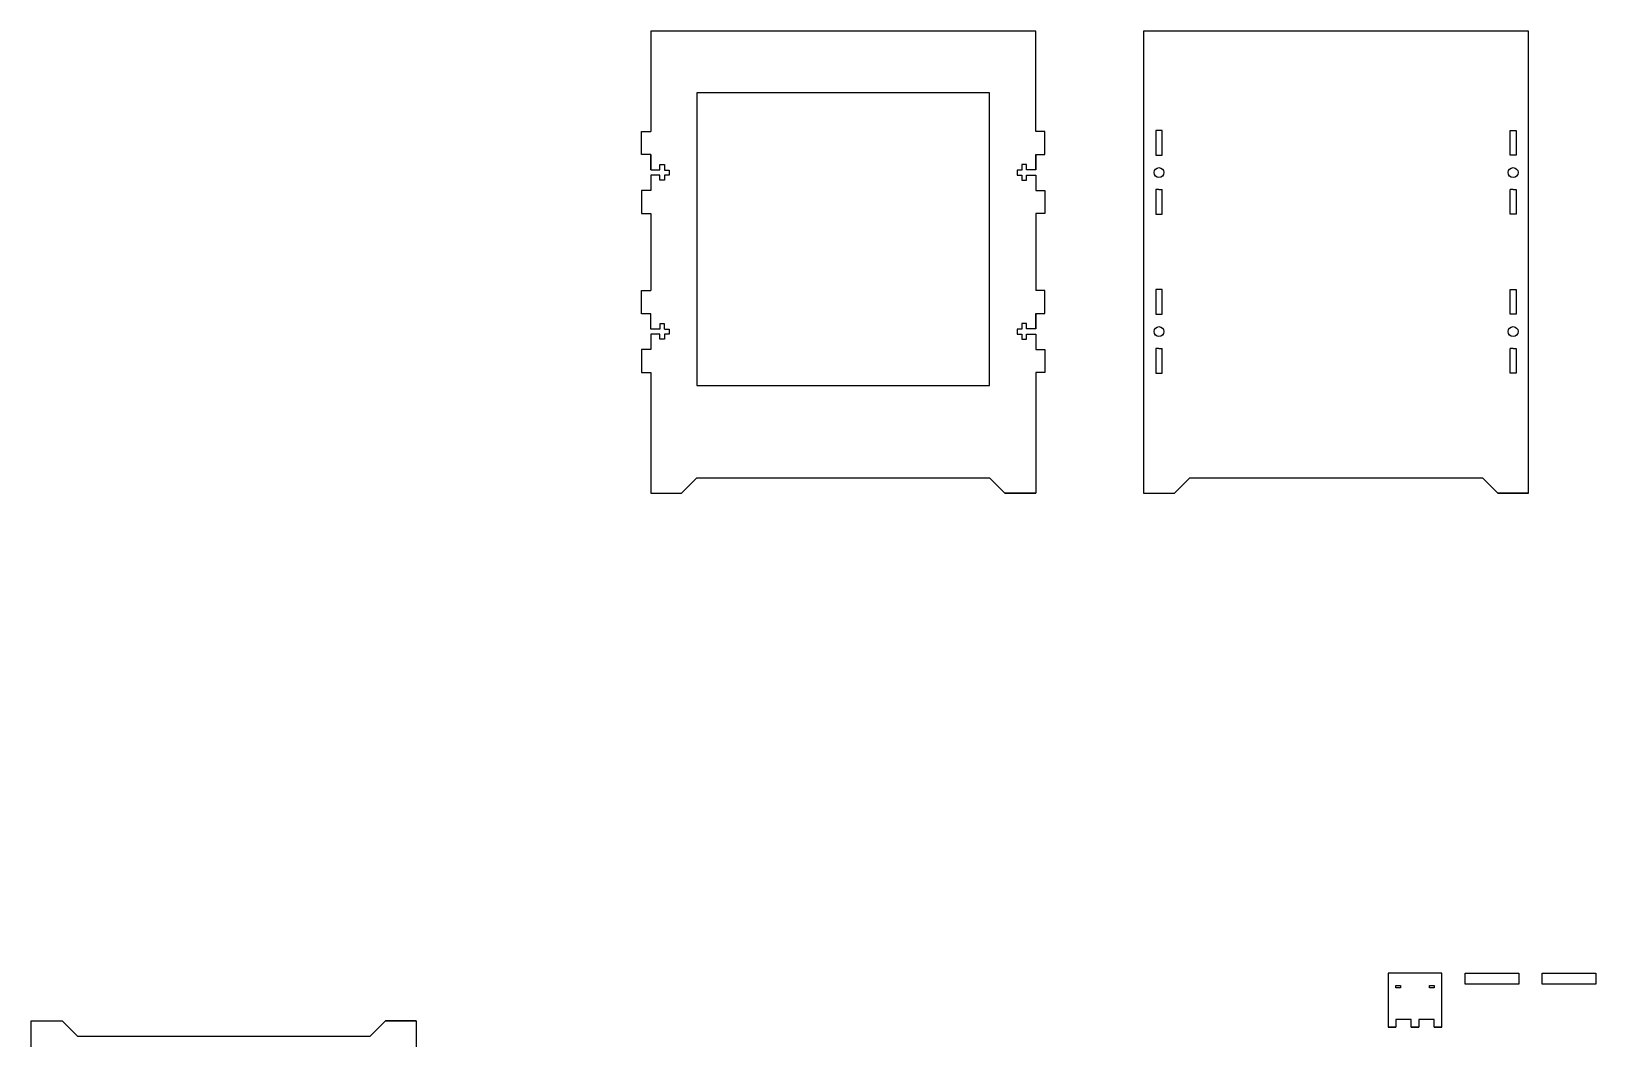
# Model space of a CAD drawing. Header units: millimetres. Extents: x -734 to 2460, y -330 to 1597.
# Drawn here: x 0 to 1016, y 918 to 1573 of the extents above; entities that cross this region are included whole.
import ezdxf

# ---------------------------------------------------------------- set-up
doc = ezdxf.new("R2010")
doc.units = ezdxf.units.MM

msp = doc.modelspace()

# ---------------------------------------------------------------- linework, layer by layer
for p, q in [((652.232, 1507.547), (652.232, 1572.547)), ((622.232, 1532.547), (432.232, 1532.547)), ((432.232, 1532.547), (432.232, 1342.547)), ((622.232, 1342.547), (622.232, 1532.547)), ((396.232, 1492.547), (396.232, 1507.547)), ((396.232, 1507.547), (402.232, 1507.547)), ((658.232, 1507.547), (652.232, 1507.547)), ((658.232, 1492.547), (658.232, 1507.547)), ((732.232, 1508.047), (730.222, 1508.047)), ((732.232, 1508.047), (730.222, 1508.047)), ((730.222, 1508.047), (730.222, 1492.047)), ((732.232, 1508.047), (732.232, 1508.047)), ((732.232, 1508.047), (732.232, 1508.047)), ((734.242, 1508.047), (732.232, 1508.047)), ((732.232, 1508.047), (732.232, 1508.047)), ((734.242, 1492.047), (734.242, 1508.047)), ((960.222, 1508.047), (962.232, 1508.047)), ((960.222, 1492.047), (960.222, 1508.047)), ((962.232, 1508.047), (962.232, 1508.047)), ((962.232, 1508.047), (962.232, 1508.047)), ((962.232, 1508.047), (964.242, 1508.047)), ((962.232, 1508.047), (962.232, 1508.047)), ((962.232, 1508.047), (964.242, 1508.047)), ((964.242, 1508.047), (964.242, 1492.047)), ((402.232, 1492.547), (396.232, 1492.547)), ((402.232, 1482.547), (402.232, 1492.547)), ((408.232, 1482.547), (408.232, 1485.947)), ((408.232, 1485.947), (411.232, 1485.947)), ((411.232, 1485.947), (411.232, 1482.408)), ((646.232, 1485.947), (643.232, 1485.947)), ((643.232, 1485.947), (643.232, 1482.408)), ((646.232, 1482.547), (646.232, 1485.947)), ((652.232, 1482.547), (652.232, 1492.547)), ((652.232, 1492.547), (658.232, 1492.547)), ((730.222, 1492.047), (734.242, 1492.047)), ((730.222, 1492.047), (730.222, 1492.047)), ((730.222, 1492.047), (734.242, 1492.047)), ((964.242, 1492.047), (960.222, 1492.047)), ((964.242, 1492.047), (960.222, 1492.047)), ((964.242, 1492.047), (964.242, 1492.047)), ((402.232, 1482.547), (408.232, 1482.547)), ((408.232, 1479.208), (402.232, 1479.208)), ((402.232, 1479.208), (402.232, 1469.208)), ((408.232, 1475.808), (408.232, 1479.208)), ((411.232, 1475.808), (408.232, 1475.808)), ((411.232, 1482.408), (414.232, 1482.408)), ((414.232, 1479.208), (411.232, 1479.208)), ((411.232, 1479.208), (411.232, 1475.808)), ((414.232, 1482.408), (414.232, 1479.208)), ((643.232, 1482.408), (640.232, 1482.408)), ((640.232, 1482.408), (640.232, 1479.208)), ((640.232, 1479.208), (643.232, 1479.208)), ((643.232, 1479.208), (643.232, 1475.808)), ((643.232, 1475.808), (646.232, 1475.808)), ((652.232, 1482.547), (646.232, 1482.547)), ((646.232, 1475.808), (646.232, 1479.208)), ((646.232, 1479.208), (652.232, 1479.208)), ((652.232, 1479.208), (652.232, 1469.208)), ((402.232, 1469.208), (396.232, 1469.208)), ((396.232, 1469.208), (396.232, 1454.208)), ((652.232, 1469.208), (658.232, 1469.208)), ((658.232, 1469.208), (658.232, 1454.208)), ((732.232, 1469.708), (730.222, 1469.708)), ((730.222, 1469.708), (730.222, 1453.708)), ((730.742, 1469.708), (730.742, 1469.708)), ((730.742, 1469.708), (730.742, 1469.708)), ((732.232, 1469.708), (732.232, 1469.708)), ((732.232, 1469.708), (732.232, 1469.708)), ((732.232, 1469.708), (732.232, 1469.708)), ((732.232, 1469.708), (734.242, 1469.708)), ((734.242, 1453.708), (734.242, 1469.708)), ((734.242, 1453.708), (734.242, 1469.708)), ((960.222, 1453.708), (960.222, 1469.708)), ((960.222, 1453.708), (960.222, 1469.708)), ((962.232, 1469.708), (960.222, 1469.708)), ((962.232, 1469.708), (962.232, 1469.708)), ((962.232, 1469.708), (962.232, 1469.708)), ((962.232, 1469.708), (964.242, 1469.708)), ((962.232, 1469.708), (962.232, 1469.708)), ((963.722, 1469.708), (963.722, 1469.708)), ((963.722, 1469.708), (963.722, 1469.708)), ((964.242, 1469.708), (964.242, 1453.708)), ((396.232, 1454.208), (402.232, 1454.208)), ((658.232, 1454.208), (652.232, 1454.208)), ((730.222, 1453.708), (734.242, 1453.708)), ((730.222, 1453.708), (730.222, 1453.708)), ((730.222, 1453.708), (734.242, 1453.708)), ((964.242, 1453.708), (960.222, 1453.708)), ((964.242, 1453.708), (960.222, 1453.708)), ((964.242, 1453.708), (964.242, 1453.708)), ((396.232, 1404.147), (402.232, 1404.286)), ((396.232, 1389.147), (396.232, 1404.147)), ((658.232, 1404.286), (652.232, 1404.286)), ((658.232, 1389.286), (658.232, 1404.286)), ((732.232, 1404.786), (730.222, 1404.786)), ((732.232, 1404.786), (730.222, 1404.786)), ((730.222, 1404.786), (730.222, 1388.786)), ((732.232, 1404.786), (732.232, 1404.786)), ((732.232, 1404.786), (732.232, 1404.786)), ((734.242, 1404.786), (732.232, 1404.786)), ((732.232, 1404.786), (732.232, 1404.786)), ((734.242, 1388.786), (734.242, 1404.786)), ((960.222, 1404.786), (962.232, 1404.786)), ((960.222, 1388.786), (960.222, 1404.786)), ((962.232, 1404.786), (962.232, 1404.786)), ((962.232, 1404.786), (962.232, 1404.786)), ((962.232, 1404.786), (964.242, 1404.786)), ((962.232, 1404.786), (962.232, 1404.786)), ((962.232, 1404.786), (964.242, 1404.786)), ((964.242, 1404.786), (964.242, 1388.786)), ((402.232, 1389.147), (396.232, 1389.147)), ((402.232, 1379.147), (402.232, 1389.147)), ((411.232, 1382.547), (408.232, 1382.547)), ((408.232, 1382.547), (408.232, 1379.147)), ((411.232, 1379.147), (411.232, 1382.547)), ((646.232, 1382.686), (643.232, 1382.686)), ((643.232, 1382.686), (643.232, 1379.147)), ((646.232, 1379.286), (646.232, 1382.686)), ((652.232, 1379.286), (652.232, 1389.286)), ((652.232, 1389.286), (658.232, 1389.286)), ((730.222, 1388.786), (734.242, 1388.786)), ((730.222, 1388.786), (730.222, 1388.786)), ((730.222, 1388.786), (734.242, 1388.786)), ((964.242, 1388.786), (960.222, 1388.786)), ((964.242, 1388.786), (960.222, 1388.786)), ((964.242, 1388.786), (964.242, 1388.786)), ((408.232, 1379.147), (402.232, 1379.147)), ((408.232, 1375.947), (402.232, 1375.947)), ((402.232, 1375.947), (402.232, 1365.947)), ((408.232, 1372.547), (408.232, 1375.947)), ((411.232, 1372.547), (408.232, 1372.547)), ((411.232, 1379.147), (414.232, 1379.147)), ((411.232, 1379.147), (411.232, 1379.147)), ((414.232, 1375.947), (411.232, 1375.947)), ((411.232, 1375.947), (411.232, 1372.547)), ((414.232, 1379.147), (414.232, 1375.947)), ((643.232, 1379.147), (640.232, 1379.147)), ((640.232, 1379.147), (640.232, 1375.947)), ((640.232, 1375.947), (643.232, 1375.947)), ((643.232, 1375.947), (643.232, 1372.547)), ((643.232, 1372.547), (646.232, 1372.547)), ((652.232, 1379.286), (646.232, 1379.286)), ((646.232, 1372.547), (646.232, 1375.947)), ((646.232, 1375.947), (652.232, 1375.947)), ((652.232, 1375.947), (652.232, 1365.947)), ((402.232, 1365.947), (396.232, 1365.947)), ((396.232, 1365.947), (396.232, 1350.947)), ((652.232, 1365.947), (658.232, 1365.947)), ((658.232, 1365.947), (658.232, 1350.947)), ((732.232, 1366.447), (730.222, 1366.447)), ((730.222, 1366.447), (730.222, 1350.447)), ((730.742, 1366.447), (730.742, 1366.447)), ((730.742, 1366.447), (730.742, 1366.447)), ((732.232, 1366.447), (732.232, 1366.447)), ((732.232, 1366.447), (732.232, 1366.447)), ((732.232, 1366.447), (732.232, 1366.447)), ((732.232, 1366.447), (734.242, 1366.447)), ((734.242, 1350.447), (734.242, 1366.447)), ((734.242, 1350.447), (734.242, 1366.447)), ((960.222, 1350.447), (960.222, 1366.447)), ((960.222, 1350.447), (960.222, 1366.447)), ((962.232, 1366.447), (960.222, 1366.447)), ((962.232, 1366.447), (962.232, 1366.447)), ((962.232, 1366.447), (962.232, 1366.447)), ((962.232, 1366.447), (964.242, 1366.447)), ((962.232, 1366.447), (962.232, 1366.447)), ((963.722, 1366.447), (963.722, 1366.447)), ((963.722, 1366.447), (963.722, 1366.447)), ((964.242, 1366.447), (964.242, 1350.447)), ((396.232, 1350.947), (402.232, 1350.947)), ((432.232, 1342.547), (622.232, 1342.547)), ((658.232, 1350.947), (652.232, 1350.947)), ((652.232, 1350.947), (652.232, 1272.547)), ((730.222, 1350.447), (734.242, 1350.447)), ((730.222, 1350.447), (730.222, 1350.447)), ((730.222, 1350.447), (734.242, 1350.447)), ((964.242, 1350.447), (960.222, 1350.447)), ((964.242, 1350.447), (960.222, 1350.447)), ((964.242, 1350.447), (964.242, 1350.447)), ((422.232, 1272.547), (432.232, 1282.547)), ((432.232, 1282.547), (622.232, 1282.547)), ((632.232, 1272.547), (622.232, 1282.547)), ((742.232, 1272.547), (752.232, 1282.547)), ((752.232, 1282.547), (942.232, 1282.547)), ((952.232, 1272.547), (942.232, 1282.547)), ((402.232, 1272.547), (422.232, 1272.547)), ((652.232, 1272.547), (632.232, 1272.547)), ((722.232, 1272.547), (742.232, 1272.547)), ((972.232, 1272.547), (952.232, 1272.547)), ((0, 930), (20, 930)), ((20, 930), (30, 920)), ((230, 930), (220, 920)), ((250, 930), (230, 930)), ((896, 930.85), (886.15, 930.85)), ((910.85, 930.85), (901, 930.85)), ((30, 920), (220, 920))]:
    msp.add_line(p, q)
for points in [[(652.232, 1572.547), (402.232, 1572.547), (402.232, 1507.547)], [(952.232, 1272.547), (972.232, 1272.547), (972.232, 1572.547), (722.232, 1572.547), (722.232, 1272.547), (742.232, 1272.547)], [(402.232, 1492.547), (402.232, 1482.547)], [(652.232, 1492.547), (652.232, 1482.547)], [(402.232, 1479.208), (402.232, 1469.208)], [(652.232, 1479.208), (652.232, 1469.208)], [(402.232, 1454.208), (402.232, 1404.286)], [(652.232, 1454.208), (652.232, 1404.286)], [(652.232, 1389.286), (652.232, 1379.286)], [(402.232, 1375.947), (402.232, 1365.947)], [(652.232, 1375.947), (652.232, 1365.947)], [(402.232, 1350.947), (402.232, 1272.547), (422.232, 1272.547)], [(632.232, 1272.547), (652.232, 1272.547)], [(910.85, 925.85), (915.85, 925.85), (915.85, 960.85), (881.15, 960.85), (881.15, 925.85), (886.15, 925.85)], [(230, 930), (250, 930), (250, 630), (0, 630), (0, 930), (20, 930)], [(886.15, 930.85), (886.15, 925.85), (881.15, 925.85)], [(901, 930.85), (901, 925.85), (896, 925.85), (896, 930.85)], [(896, 925.85), (901, 925.85)], [(915.85, 925.85), (910.85, 925.85), (910.85, 930.85)]]:
    msp.add_lwpolyline(points)
for points in [[(931.15, 960.85), (965.85, 960.85), (965.85, 953.85), (931.15, 953.85)], [(981.15, 960.85), (1015.85, 960.85), (1015.85, 953.85), (981.15, 953.85)], [(886.15, 952.85), (889.15, 952.85), (889.15, 951.35), (886.15, 951.35)], [(907.85, 952.85), (910.85, 952.85), (910.85, 951.35), (907.85, 951.35)]]:
    msp.add_lwpolyline(points, close=True)
for centre in [(732.232, 1480.808), (962.232, 1480.808), (732.232, 1377.547), (962.232, 1377.547)]:
    msp.add_circle(centre, 3.2)

doc.saveas('drawing.dxf')
